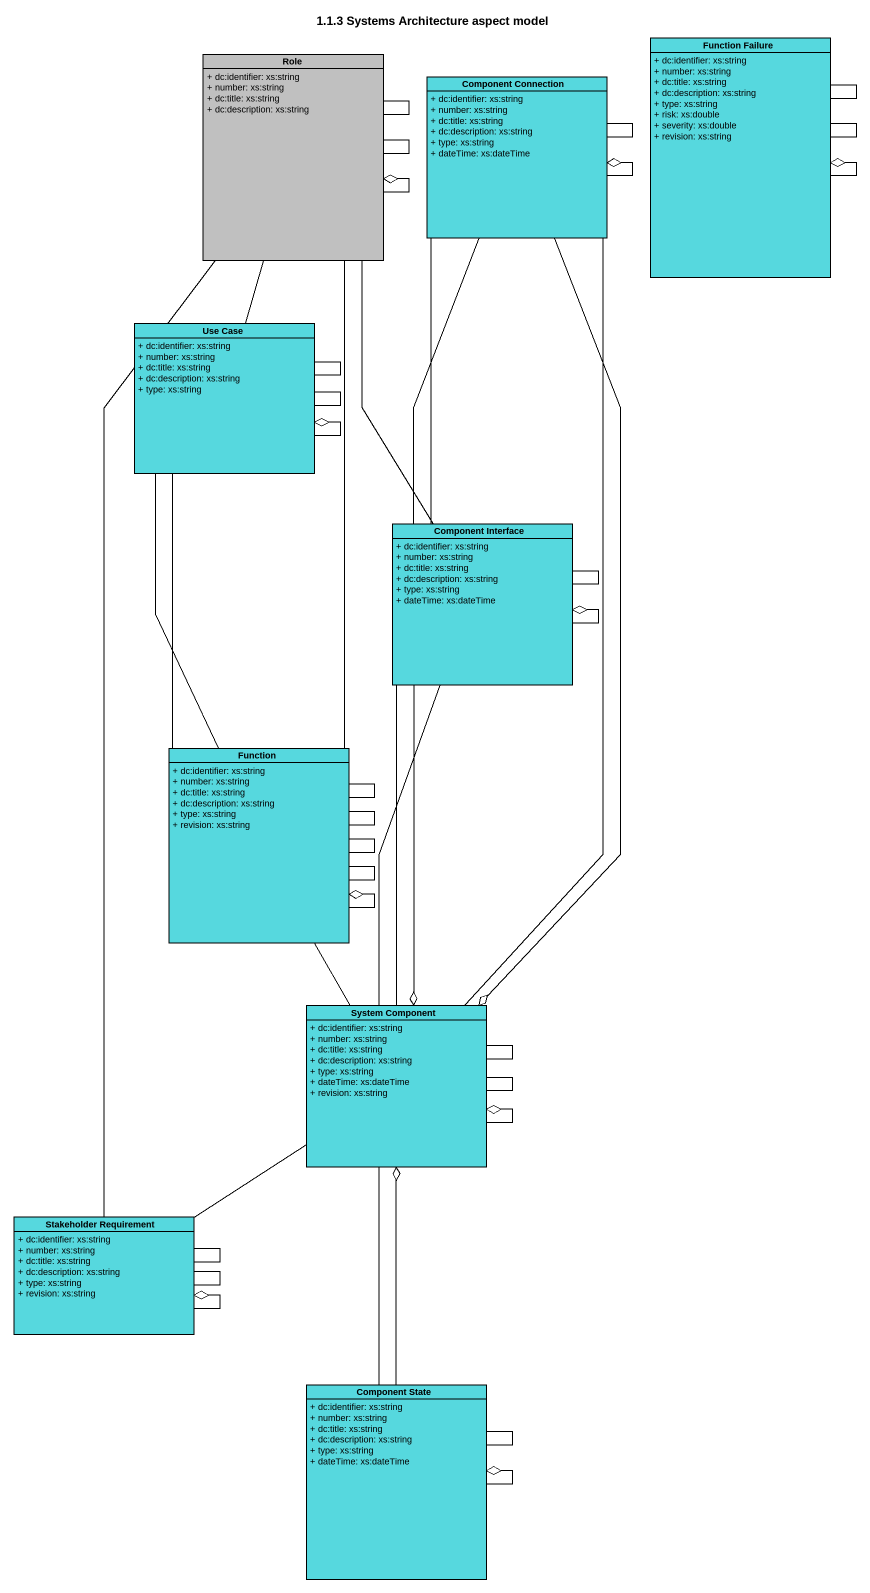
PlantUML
@startuml
title 1.1.3 Systems Architecture aspect model
hide circle
hide empty members
skinparam classAttributeIconSize 0
class Role #C0C0C0 {
  + dc:identifier: xs:string
  + number: xs:string
  + dc:title: xs:string
  + dc:description: xs:string
}
class "Function Failure" as Function_Failure #56D8DE {
  + dc:identifier: xs:string
  + number: xs:string
  + dc:title: xs:string
  + dc:description: xs:string
  + type: xs:string
  + risk: xs:double
  + severity: xs:double
  + revision: xs:string
}
class "Component Connection" as Component_Connection #56D8DE {
  + dc:identifier: xs:string
  + number: xs:string
  + dc:title: xs:string
  + dc:description: xs:string
  + type: xs:string
  + dateTime: xs:dateTime
}
class "Use Case" as Use_Case #56D8DE {
  + dc:identifier: xs:string
  + number: xs:string
  + dc:title: xs:string
  + dc:description: xs:string
  + type: xs:string
}
class "Component Interface" as Component_Interface #56D8DE {
  + dc:identifier: xs:string
  + number: xs:string
  + dc:title: xs:string
  + dc:description: xs:string
  + type: xs:string
  + dateTime: xs:dateTime
}
class Function #56D8DE {
  + dc:identifier: xs:string
  + number: xs:string
  + dc:title: xs:string
  + dc:description: xs:string
  + type: xs:string
  + revision: xs:string
}
class "System Component" as System_Component #56D8DE {
  + dc:identifier: xs:string
  + number: xs:string
  + dc:title: xs:string
  + dc:description: xs:string
  + type: xs:string
  + dateTime: xs:dateTime
  + revision: xs:string
}
class "Stakeholder Requirement" as Stakeholder_Requirement #56D8DE {
  + dc:identifier: xs:string
  + number: xs:string
  + dc:title: xs:string
  + dc:description: xs:string
  + type: xs:string
  + revision: xs:string
}
class "Component State" as Component_State #56D8DE {
  + dc:identifier: xs:string
  + number: xs:string
  + dc:title: xs:string
  + dc:description: xs:string
  + type: xs:string
  + dateTime: xs:dateTime
}
Role -- Role
Role -- Role
Role --o Role
Function_Failure -- Function_Failure
Function_Failure -- Function_Failure
Function_Failure --o Function_Failure
Component_Connection -- Component_Connection
Component_Connection --o Component_Connection
Component_Connection -- Component_Interface
Component_Connection -- System_Component
Component_Connection --o System_Component
Use_Case -up- Role
Use_Case -- Use_Case
Use_Case -- Use_Case
Use_Case --o Use_Case
Component_Interface -up- Role
Component_Interface -up- Component_Connection
Component_Interface -- Component_Interface
Component_Interface --o Component_Interface
Component_Interface -- System_Component
Component_Interface --o System_Component
Function -up- Role
Function -up- Use_Case
Function -up- Use_Case
Function -- Function
Function -- Function
Function -- Function
Function -- Function
Function --o Function
System_Component -up- Component_Interface
System_Component -up- Function
System_Component -- System_Component
System_Component -- System_Component
System_Component --o System_Component
Stakeholder_Requirement -up- Role
Stakeholder_Requirement -up- System_Component
Stakeholder_Requirement -- Stakeholder_Requirement
Stakeholder_Requirement -- Stakeholder_Requirement
Stakeholder_Requirement --o Stakeholder_Requirement
Component_State -up- System_Component
Component_State -up-o System_Component
Component_State -- Component_State
Component_State --o Component_State
@enduml
